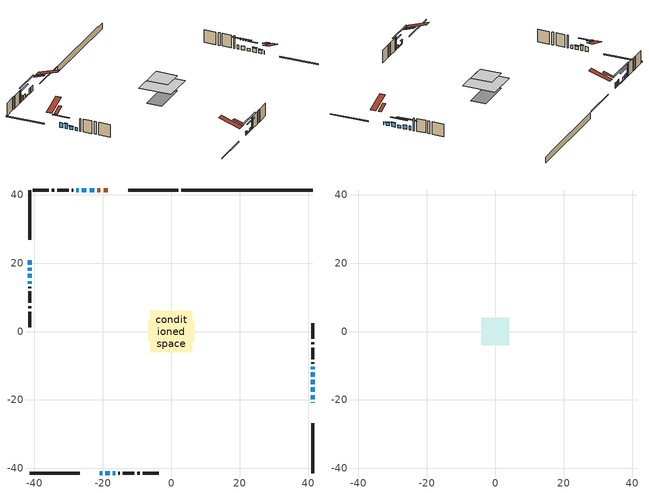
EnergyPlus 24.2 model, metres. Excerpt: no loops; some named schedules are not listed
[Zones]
conditioned space
 floor adiabatic (AdiabaticFloorConstruction): -6.11,-6.11 -6.11,6.11 6.11,6.11 6.11,-6.11 z3.05
 floor foundation (Slab1 construction): -6.68,-2.93 -6.68,2.93 6.68,2.93 6.68,-2.93 z-1.83
 wall outside (RimJoist1 construction): 2,41.34 -12.59,41.34 / -41.34,-41.34 -26.75,-41.34 / -41.34,41.34 -41.34,26.75 / 41.34,-41.34 41.34,-26.75 z0.61:0.91
 wall outside (AdiabaticWallConstruction 1): -18.51,41.34 -19.79,41.34 / -20.72,41.34 -21.61,41.34 z0.61:2.64
 wall outside (AdiabaticWallConstruction): 41.34,-20.82 41.34,-20.72 / 41.34,-19.8 41.34,-18.58 / -20.82,-41.34 -20.21,-41.34 / -41.34,16.88 -41.34,15.66 / -41.34,14.73 -41.34,13.98 / -17.03,-41.34 -16.42,-41.34 z0.61:1.83; -41.34,20.82 -41.34,19.5 / -41.34,18.57 -41.34,17.81 z0.61:2.44; 41.34,-17.65 41.34,-16.33 / 41.34,-13.2 41.34,-11.93 / -24.78,41.34 -26.11,41.34 z0.61:2.13; -22.53,41.34 -23.86,41.34 / -19.28,-41.34 -17.96,-41.34 z0.61:1.02; 41.34,-15.4 41.34,-14.12 z0.61:1.63; 41.34,-11 41.34,-10.33 / -27.04,41.34 -27.7,41.34 z0.61:2.14
 wall outside (Wall1 construction): -28.63,41.34 -29.01,41.34 / -15.49,-41.34 -15.11,-41.34 / -41.34,13.06 -41.34,12.68 / 41.34,-9.41 41.34,-9.03 z0.61:5.49
 wall outside (Wall2 construction): -29.94,41.34 -33.32,41.34 / -14.18,-41.34 -10.8,-41.34 / -41.34,11.75 -41.34,8.37 / 41.34,-8.1 41.34,-4.72 z0.61:5.49
 wall outside (Wall3 construction): -34.25,41.34 -34.92,41.34 / -9.88,-41.34 -9.2,-41.34 / -41.34,7.44 -41.34,6.77 / 41.34,-3.79 41.34,-3.12 z0.61:5.49
 wall outside (Wall4 construction): -35.85,41.34 -40.41,41.34 / -8.28,-41.34 -3.71,-41.34 / -41.34,5.84 -41.34,1.28 / 41.34,-2.19 41.34,2.37 z0.61:5.49
 wall foundation (FoundationWall1 construction): 2.93,41.34,-1.83 2.93,41.34,0.61 37.5,41.34,0.61 37.5,41.34,0.33 41.34,41.34,0.33 41.34,41.34,-1.83
 window (WindowConstruction 12): 41.34,-20.82 41.34,-20.73 z0.61:1.83
 window (WindowConstruction 6): -41.34,20.82 -41.34,19.5 z0.61:2.44
 window (WindowConstruction 7): -41.34,18.57 -41.34,17.81 z0.61:2.44
 window (WindowConstruction 8): 41.34,-19.8 41.34,-18.58 z0.61:1.83
 window (WindowConstruction 9): 41.34,-17.65 41.34,-16.33 z0.61:2.13
 window (WindowConstruction 10): -20.82,-41.34 -20.21,-41.34 z0.61:1.83
 window (WindowConstruction 11): -41.34,16.88 -41.34,15.66 z0.61:1.83
 window (WindowConstruction 14): -22.54,41.34 -23.86,41.34 z0.61:1.02
 window (WindowConstruction 15): -19.28,-41.34 -17.96,-41.34 z0.61:1.02
 window (WindowConstruction 13): -41.34,14.73 -41.34,13.99 z0.61:1.83
 window (WindowConstruction): 41.34,-15.4 41.34,-14.13 z0.61:1.62
 window (WindowConstruction 1): 41.34,-13.2 41.34,-11.93 z0.61:2.13
 window (WindowConstruction 2): 41.34,-11 41.34,-10.34 z0.61:2.13
 window (WindowConstruction 3): -24.78,41.34 -26.11,41.34 z0.61:2.13
 window (WindowConstruction 4): -27.04,41.34 -27.7,41.34 z0.61:2.13
 window (WindowConstruction 5): -17.03,-41.34 -16.42,-41.34 z0.61:1.83
 door (Door): -18.51,41.34 -19.79,41.34 z0.61:2.64
 door (Door 1): -20.72,41.34 -21.61,41.34 z0.61:2.64
 ceiling adiabatic (AdiabaticFloorConstruction): 6.11,-6.11 6.11,6.11 -6.11,6.11 -6.11,-6.11 z3.05
 roof outside (Roof2 construction): -17.58,41.34,5.49 -17.58,37.37,6.81 -16.54,37.37,6.81 -16.54,41.34,5.49; -21.75,-41.34,5.49 -21.75,-37.37,6.81 -22.8,-37.37,6.81 -22.8,-41.34,5.49; -41.34,21.75,5.49 -37.37,21.75,6.81 -37.37,22.8,6.81 -41.34,22.8,5.49; 41.34,-21.75,5.49 37.37,-21.75,6.81 37.37,-22.8,6.81 41.34,-22.8,5.49
attic - vented
 floor to conditioned space (Floor1 construction Reversed): -4.08,-4.08 -4.08,4.08 4.08,4.08 4.08,-4.08 z5.49
 roof outside (Roof1 construction): -15.61,41.34,5.49 -15.61,33.4,8.13 -13.52,33.4,8.13 -13.52,41.34,5.49; -23.72,-41.34,5.49 -23.72,-33.4,8.13 -25.82,-33.4,8.13 -25.82,-41.34,5.49; -41.34,23.72,5.49 -33.4,23.72,8.13 -33.4,25.82,8.13 -41.34,25.82,5.49; 41.34,-23.72,5.49 33.4,-23.72,8.13 33.4,-25.82,8.13 41.34,-25.82,5.49
shading: -41.34,16.86 -41.34,23.46 -41.75,23.46 -41.75,16.86 z5.08; -41.34,17.61 -41.34,18.77 -41.75,18.77 -41.75,17.61 z2.64; 41.34,-18.38 41.34,-20 41.75,-20 41.75,-18.38 z2.03; 41.34,-16.13 41.34,-17.85 41.75,-17.85 41.75,-16.13 z2.34; -20.01,-41.34 -21.02,-41.34 -21.02,-41.75 -20.01,-41.75 z2.03; -41.34,15.46 -41.34,17.08 -41.75,17.08 -41.75,15.46 z2.03; -28.94,41.34 -17.45,41.34 -17.45,41.75 -28.94,41.75 z6.1; -12.88,-41.34 -24.36,-41.34 -24.36,-41.75 -12.88,-41.75 z6.1; 41.34,-11.49 41.34,-18.04 41.75,-18.04 41.75,-11.49 z4.26; 41.34,-9.29 41.34,-15.84 41.75,-15.84 41.75,-9.29 z4.77; 41.34,-7.7 41.34,-13.64 41.75,-13.64 41.75,-7.7 z4.77; -28.75,41.34 -22.15,41.34 -22.15,41.75 -28.75,41.75 z4.77; -27.9,41.34 -26.84,41.34 -26.84,41.75 -27.9,41.75 z2.34; -13.78,-41.34 -19.67,-41.34 -19.67,-41.75 -13.78,-41.75 z4.47
[Building]
Building 1: Terrain=Suburbs
[Site:Location]
Edmonton Intl AP_AB: Latitude {deg}=53.31; Longitude {deg}=-113.58; Time Zone {hr}=-7; Elevation {m}=723; Keep Site Location Information=Yes
[Site:GroundTemperature:Shallow]
-1.56185, -3.61833, -3.78302, -2.80711, 1.11059, 5.01004, 8.39065, 10.5322, 10.7141, 8.97234, 5.67794, 1.89811
[Site:WaterMainsTemperature]
Calculation Method=Schedule; Temperature Schedule=mains temperature schedule
[Material] Roughness=Rough; Thermal Absorptance=0.9
Name | Thickness {m} | Conductivity {W/m-K} | Density {kg/m3} | Specific Heat {J/kg-K} | Solar Absorptance | Visible Absorptance
asphalt or fiberglass shingles | 0.00635 | 0.162714 | 1121.4 | 1465.45 | 0.4 | 0.4
ceiling loosefill ins | 0.338667 | 0.0480833 | 16.02 | 1046.75 | 0.7 | 0.7
ceiling stud and cavity | 0.1397 | 0.253472 | 65.682 | 1177.47 | 0.7 | 0.7
concrete 4.0 in. | 0.1016 | 1.803125 | 2242.8 | 837.4 | 0.7 | 0.7
concrete 8.0 in. | 0.2032 | 1.803125 | 2242.8 | 837.4 | 0.7 | 0.7
door material | 0.04445 | 0.053851 | 512.64 | 1214.23 | 0.7 | 0.7
exterior vertical ins | 0.07309 | 0.029427 | 32.04 | 1214.23 | 0.7 | 0.7
floor covering | 0.0127 | 0.0433444 | 54.468 | 1339.84 | 0.6 | 0.6
floor rigid ins; wall rigid ins 1 | 0.512978 | 0.029427 | 32.04 | 1214.23 | 0.7 | 0.7
floor stud and cavity | 0.1397 | 1.75129 | 37.0049 | 1207.88 | 0.7 | 0.7
furniture material conditioned space 1 | 0.1524 | 0.115458 | 640.8 | 1214.23 | 0.6 | 0.6
gypsum board | 0.0127 | 0.160291 | 801 | 837.4 | 0.6 | 0.6
gypsum board 1 | 0.0127 | 0.160291 | 801 | 837.4 | 0.7 | 0.7
osb sheathing 0.5 in. | 0.0127 | 0.115458 | 512.64 | 1214.23 | 0.7 | 0.7
osb sheathing 0.75 in. | 0.01905 | 0.115458 | 512.64 | 1214.23 | 0.7 | 0.7
osb sheathing 2.0 in. | 0.0508 | 0.115458 | 512.64 | 1214.23 | 0.7 | 0.7
rim joist rigid ins; roof rigid ins; wall rigid ins | 0.051816 | 0.029427 | 32.04 | 1214.23 | 0.7 | 0.7
rim joist stud and cavity | 0.0508 | 0.0413573 | 125.044 | 1163.47 | 0.6 | 0.6
roof stud and cavity | 0.2032 | 0.175438 | 78.34581 | 1123.46 | 0.7 | 0.7
wall stud and cavity | 0.1397 | 0.287465 | 139.0536 | 1170.24 | 0.7 | 0.7
wall stud and cavity 1 | 0.1397 | 0.219778 | 139.0536 | 1170.24 | 0.7 | 0.7
wall stud and cavity 2 | 0.1397 | 0.453384 | 139.0536 | 1170.24 | 0.7 | 0.7
wall stud and cavity 3 | 0.1397 | 0.217369 | 139.0536 | 1170.24 | 0.7 | 0.7
wall stud and cavity 4 | 0.0889 | 0.380278 | 52.3479 | 1209.89 | 0.7 | 0.7
wall stud and cavity 5 | 0.0889 | 0.391764 | 83.0341 | 1211.67 | 0.7 | 0.7
wood siding | 0.0254 | 0.102417 | 544.68 | 1172.36 | 0.4 | 0.4
wood siding 1; wood siding 2; wood siding 3 | 0.0254 | 0.102417 | 544.68 | 1172.36 | 0.7 | 0.7
[WindowMaterial:SimpleGlazingSystem]
Name | U-Factor {W/m2-K} | Solar Heat Gain Coefficient
WindowMaterial | 3.30232 | 0.66
WindowMaterial 1 | 3.30005 | 0.68
WindowMaterial 2 | 3.273367 | 0.55
WindowMaterial 3 | 3.267689 | 0.53
WindowMaterial 4 | 3.30687 | 0.64
WindowMaterial 5 | 3.304596 | 0.65
WindowMaterial 6 | 3.27507 | 0.6
WindowMaterial 7 | 3.276206 | 0.41
WindowMaterial 8 | 3.310274 | 0.62
WindowMaterial 9 | 5.54627 | 0.48
[Construction]
AdiabaticFloorConstruction: floor stud and cavity, floor rigid ins, osb sheathing 0.75 in., floor covering
AdiabaticWallConstruction: wood siding 2, wall rigid ins 1, wall stud and cavity 4, gypsum board
AdiabaticWallConstruction 1: wood siding 3, wall rigid ins 1, wall stud and cavity 4, gypsum board
Door; Door 1: door material
Floor1 construction Reversed: gypsum board, ceiling stud and cavity, ceiling loosefill ins
FoundationWall1 construction: concrete 8.0 in., gypsum board 1
furniture construction conditioned space 1: furniture material conditioned space 1
PartitionWallConstruction: gypsum board, wall stud and cavity 5, gypsum board
RimJoist1 construction: wood siding 1, rim joist rigid ins, osb sheathing 2.0 in., rim joist stud and cavity
Roof1 construction: asphalt or fiberglass shingles
Roof2 construction: asphalt or fiberglass shingles, roof rigid ins, osb sheathing 0.75 in., roof stud and cavity, gypsum board
Slab1 construction: concrete 4.0 in.
Wall1 construction: wood siding, wall rigid ins, osb sheathing 0.5 in., wall stud and cavity, gypsum board
Wall2 construction: wood siding, wall rigid ins, osb sheathing 0.5 in., wall stud and cavity 1, gypsum board
Wall3 construction: wood siding, wall rigid ins, osb sheathing 0.5 in., wall stud and cavity 2, gypsum board
Wall4 construction: wood siding, wall rigid ins, osb sheathing 0.5 in., wall stud and cavity 3, gypsum board
WindowConstruction: WindowMaterial
WindowConstruction 1: WindowMaterial 1
WindowConstruction 10; WindowConstruction 5: WindowMaterial 3
WindowConstruction 11; WindowConstruction 8: WindowMaterial 6
WindowConstruction 12: WindowMaterial 7
WindowConstruction 13: WindowMaterial 8
WindowConstruction 14; WindowConstruction 15: WindowMaterial 9
WindowConstruction 2; WindowConstruction 3; WindowConstruction 4; WindowConstruction 9: WindowMaterial 2
WindowConstruction 6: WindowMaterial 4
WindowConstruction 7: WindowMaterial 5
[Zone] Multiplier=1; Part of Total Floor Area=Yes
Name | Volume {m3}
attic - vented | 28.549
conditioned space | 595
[Space]
Name | Zone | Volume {m3}
attic - vented 1 | attic - vented | 28.549
conditioned space 1 | conditioned space | 595
[ZoneInfiltration:EffectiveLeakageArea]
infil attic - vented 1: Zone or Space=attic - vented 1; Schedule=Always On Discrete; Effective Air Leakage Area {cm2}=2311.3; Stack Coefficient=0.000184039; Wind Coefficient=9.1659e-06
[ZoneMixing]
whole house fan mix: Zone or Space=attic - vented; Schedule=Always On Continuous; Design Flow Rate Calculation Method=Flow/Zone; Design Flow Rate {m3/s}=0; Source Zone or Space=conditioned space
[SurfaceProperty:ExposedFoundationPerimeter]
Slab1: Exposed Perimeter Calculation Method=TotalExposedPerimeter; Total Exposed Perimeter {m}=38.404
[InternalMass] Zone or ZoneList=conditioned space; Space or SpaceList=conditioned space 1
Name | Construction | Surface Area {m2}
furniture mass conditioned space 1 | furniture construction conditioned space 1 | 90.888
partition wall mass | PartitionWallConstruction | 227.22
[Lights]
interior lighting: Zone or ZoneList or Space or SpaceList=conditioned space 1; Schedule=interior lighting schedule; Design Level Calculation Method=LightingLevel; Lighting Level {W}=343.2; Return Air Fraction=0; Fraction Radiant=0.6; Fraction Visible=0.2; Fraction Replaceable=1
[People]
occupants: Zone or ZoneList or Space or SpaceList=conditioned space 1; Number of People Schedule=occupants schedule; Number of People Calculation Method=People; Number of People=3; Fraction Radiant=0.314171; Sensible Heat Fraction=0.56303; Activity Level Schedule=occupants activity schedule; Carbon Dioxide Generation Rate {m3/s-W}=0; Enable ASHRAE 55 Comfort Warnings=No; Mean Radiant Temperature Calculation Type=EnclosureAveraged
[ElectricEquipment] Zone or ZoneList or Space or SpaceList=conditioned space 1; Design Level Calculation Method=EquipmentLevel
Name | Schedule | Design Level {W} | Fraction Latent | Fraction Radiant | Fraction Lost
clothes dryer | clothes dryer schedule | 140.772 | 0.015 | 0.081 | 0.85
clothes washer | clothes washer schedule | 32.1985 | 0.03 | 0.162 | 0.7
cooking range | cooking range schedule | 215.147 | 0.08 | 0.432 | 0.2
dishwasher | dishwasher schedule | 66.8632 | 0.3 | 0.18 | 0.4
fridge | fridge schedule | 72.9452 | 0 | 0.6 | 0
mech vent bath fan 0 | mech vent bath fan 0 schedule | 50.2 | 0 | 0 | 1
mech vent bath fan 1 | mech vent bath fan 1 schedule | 50.2 | 0 | 0 | 1
mech vent house fan | mech vent house fan schedule | 0 | 0 | 0 | 1
mech vent house fan cfis | mech vent house fan cfis schedule | 0 | 0 | 0 | 0
mech vent range fan 0 | mech vent range fan 0 schedule | 57 | 0 | 0 | 1
misc plug loads | misc plug loads schedule | 494.7 | 0.045 | 0.513 | 0.1
whole house fan | Always On Discrete | 0 | 0 | 0 | 1
[OtherEquipment] Zone or ZoneList or Space or SpaceList=conditioned space 1; Design Level Calculation Method=EquipmentLevel
Name | Fuel Type | Schedule | Design Level {W} | Fraction Latent | Fraction Radiant | Fraction Lost
clothes dryer 1 | Electricity | clothes dryer schedule | 0 | 0.015 | 0.081 | 0.85
cooking range 1 | Electricity | cooking range schedule | 0 | 0.08 | 0.432 | 0.2
general water use latent | None | general water use schedule | 62.594 | 1 | 0 | 0
general water use sensible | None | general water use schedule | -61.6891 | 0 | 0.6 | 0
mech vent house fan latent load | None | Always On Discrete | 0 | 1 | 0 | 0
mech vent house fan sensible load | None | Always On Discrete | 0 | 0 | 0 | 0
water heater energy adjustment1 | NaturalGas | Always On Discrete | 0.01 | 0 | 0 | 1
[ZoneInfiltration:DesignFlowRate] Zone or ZoneList or Space or SpaceList=conditioned space 1; Schedule=Always On Discrete; Design Flow Rate Calculation Method=Flow/Zone; Design Flow Rate {m3/s}=0
infil flow; natural vent flow; whole house fan flow
[Foundation:Kiva]
Foundation Kiva 1: Initial Indoor Air Temperature {C}=18; Wall Height Above Grade {m}=0.609996; Wall Depth Below Slab {m}=0.2032; Custom Block Material Name 1=exterior vertical ins; Custom Block Depth 1 {m}=2.43998; Custom Block X Position 1 {m}=0.2159; Custom Block Z Position 1 {m}=0
[Foundation:Kiva:Settings]
Soil Conductivity {W/m-K}=0.849921; Soil Density {kg/m3}=1842.3; Soil Specific Heat {J/kg-K}=418.7; Ground Solar Absorptivity=0.9; Ground Thermal Absorptivity=0.9; Ground Surface Roughness {m}=0.03; Far-Field Width {m}=40; Deep-Ground Boundary Condition=ZeroFlux; Deep-Ground Depth {m}=40; Minimum Cell Dimension {m}=0.2; Maximum Cell Growth Coefficient=3; Simulation Timestep=Timestep
[Exterior:Lights]
exterior lighting: Schedule=exterior lighting schedule; Design Level {W}=75.6
[Schedule:Constant]
Name | Hourly Value
Always On Continuous; mech vent house fan schedule; mech vent house fan cfis schedule; Always On Discrete | 1
occupants activity schedule | 117.228
fridge schedule | 0
[Schedule:Week:Daily]
interior lighting schedule Week Rule - Jan1-Jan27: interior lighting schedule day, interior lighting schedule day, interior lighting schedule day, interior lighting schedule day, interior lighting schedule day, interior lighting schedule day, interior lighting schedule day, interior lighting schedule default day, interior lighting schedule default day, interior lighting schedule default day, interior lighting schedule default day, interior lighting schedule default day
interior lighting schedule Week Rule - Jan28-Feb3: interior lighting schedule day, interior lighting schedule day, interior lighting schedule day, interior lighting schedule day, interior lighting schedule day 1, interior lighting schedule day 1, interior lighting schedule day 1, interior lighting schedule default day, interior lighting schedule default day, interior lighting schedule default day, interior lighting schedule default day, interior lighting schedule default day
interior lighting schedule Week Rule - Feb4-Feb24: interior lighting schedule day 1, interior lighting schedule day 1, interior lighting schedule day 1, interior lighting schedule day 1, interior lighting schedule day 1, interior lighting schedule day 1, interior lighting schedule day 1, interior lighting schedule default day, interior lighting schedule default day, interior lighting schedule default day, interior lighting schedule default day, interior lighting schedule default day
interior lighting schedule Week Rule - Feb25-Mar3: interior lighting schedule day 1, interior lighting schedule day 1, interior lighting schedule day 1, interior lighting schedule day 1, interior lighting schedule day 2, interior lighting schedule day 2, interior lighting schedule day 2, interior lighting schedule default day, interior lighting schedule default day, interior lighting schedule default day, interior lighting schedule default day, interior lighting schedule default day
interior lighting schedule Week Rule - Mar4-Mar31: interior lighting schedule day 2, interior lighting schedule day 2, interior lighting schedule day 2, interior lighting schedule day 2, interior lighting schedule day 2, interior lighting schedule day 2, interior lighting schedule day 2, interior lighting schedule default day, interior lighting schedule default day, interior lighting schedule default day, interior lighting schedule default day, interior lighting schedule default day
interior lighting schedule Week Rule - Apr1-Apr28: interior lighting schedule day 3, interior lighting schedule day 3, interior lighting schedule day 3, interior lighting schedule day 3, interior lighting schedule day 3, interior lighting schedule day 3, interior lighting schedule day 3, interior lighting schedule default day, interior lighting schedule default day, interior lighting schedule default day, interior lighting schedule default day, interior lighting schedule default day
interior lighting schedule Week Rule - Apr29-May5: interior lighting schedule day 3, interior lighting schedule day 3, interior lighting schedule day 4, interior lighting schedule day 4, interior lighting schedule day 4, interior lighting schedule day 4, interior lighting schedule day 4, interior lighting schedule default day, interior lighting schedule default day, interior lighting schedule default day, interior lighting schedule default day, interior lighting schedule default day
interior lighting schedule Week Rule - May6-May26: interior lighting schedule day 4, interior lighting schedule day 4, interior lighting schedule day 4, interior lighting schedule day 4, interior lighting schedule day 4, interior lighting schedule day 4, interior lighting schedule day 4, interior lighting schedule default day, interior lighting schedule default day, interior lighting schedule default day, interior lighting schedule default day, interior lighting schedule default day
interior lighting schedule Week Rule - May27-Jun2: interior lighting schedule day 4, interior lighting schedule day 4, interior lighting schedule day 4, interior lighting schedule day 4, interior lighting schedule day 4, interior lighting schedule day 5, interior lighting schedule day 5, interior lighting schedule default day, interior lighting schedule default day, interior lighting schedule default day, interior lighting schedule default day, interior lighting schedule default day
interior lighting schedule Week Rule - Jun3-Jun30: interior lighting schedule day 5, interior lighting schedule day 5, interior lighting schedule day 5, interior lighting schedule day 5, interior lighting schedule day 5, interior lighting schedule day 5, interior lighting schedule day 5, interior lighting schedule default day, interior lighting schedule default day, interior lighting schedule default day, interior lighting schedule default day, interior lighting schedule default day
interior lighting schedule Week Rule - Jul1-Jul28: interior lighting schedule day 6, interior lighting schedule day 6, interior lighting schedule day 6, interior lighting schedule day 6, interior lighting schedule day 6, interior lighting schedule day 6, interior lighting schedule day 6, interior lighting schedule default day, interior lighting schedule default day, interior lighting schedule default day, interior lighting schedule default day, interior lighting schedule default day
interior lighting schedule Week Rule - Jul29-Aug4: interior lighting schedule day 6, interior lighting schedule day 6, interior lighting schedule day 6, interior lighting schedule day 7, interior lighting schedule day 7, interior lighting schedule day 7, interior lighting schedule day 7, interior lighting schedule default day, interior lighting schedule default day, interior lighting schedule default day, interior lighting schedule default day, interior lighting schedule default day
interior lighting schedule Week Rule - Aug5-Aug25: interior lighting schedule day 7, interior lighting schedule day 7, interior lighting schedule day 7, interior lighting schedule day 7, interior lighting schedule day 7, interior lighting schedule day 7, interior lighting schedule day 7, interior lighting schedule default day, interior lighting schedule default day, interior lighting schedule default day, interior lighting schedule default day, interior lighting schedule default day
interior lighting schedule Week Rule - Aug26-Sep1: interior lighting schedule day 7, interior lighting schedule day 7, interior lighting schedule day 7, interior lighting schedule day 7, interior lighting schedule day 7, interior lighting schedule day 7, interior lighting schedule day 8, interior lighting schedule default day, interior lighting schedule default day, interior lighting schedule default day, interior lighting schedule default day, interior lighting schedule default day
interior lighting schedule Week Rule - Sep2-Sep29: interior lighting schedule day 8, interior lighting schedule day 8, interior lighting schedule day 8, interior lighting schedule day 8, interior lighting schedule day 8, interior lighting schedule day 8, interior lighting schedule day 8, interior lighting schedule default day, interior lighting schedule default day, interior lighting schedule default day, interior lighting schedule default day, interior lighting schedule default day
interior lighting schedule Week Rule - Sep30-Oct6: interior lighting schedule day 8, interior lighting schedule day 9, interior lighting schedule day 9, interior lighting schedule day 9, interior lighting schedule day 9, interior lighting schedule day 9, interior lighting schedule day 9, interior lighting schedule default day, interior lighting schedule default day, interior lighting schedule default day, interior lighting schedule default day, interior lighting schedule default day
interior lighting schedule Week Rule - Oct7-Oct27: interior lighting schedule day 9, interior lighting schedule day 9, interior lighting schedule day 9, interior lighting schedule day 9, interior lighting schedule day 9, interior lighting schedule day 9, interior lighting schedule day 9, interior lighting schedule default day, interior lighting schedule default day, interior lighting schedule default day, interior lighting schedule default day, interior lighting schedule default day
interior lighting schedule Week Rule - Oct28-Nov3: interior lighting schedule day 9, interior lighting schedule day 9, interior lighting schedule day 9, interior lighting schedule day 9, interior lighting schedule day 10, interior lighting schedule day 10, interior lighting schedule day 10, interior lighting schedule default day, interior lighting schedule default day, interior lighting schedule default day, interior lighting schedule default day, interior lighting schedule default day
interior lighting schedule Week Rule - Nov4-Nov24: interior lighting schedule day 10, interior lighting schedule day 10, interior lighting schedule day 10, interior lighting schedule day 10, interior lighting schedule day 10, interior lighting schedule day 10, interior lighting schedule day 10, interior lighting schedule default day, interior lighting schedule default day, interior lighting schedule default day, interior lighting schedule default day, interior lighting schedule default day
interior lighting schedule Week Rule - Nov25-Dec1: interior lighting schedule day 10, interior lighting schedule day 10, interior lighting schedule day 10, interior lighting schedule day 10, interior lighting schedule day 10, interior lighting schedule day 10, interior lighting schedule day 11, interior lighting schedule default day, interior lighting schedule default day, interior lighting schedule default day, interior lighting schedule default day, interior lighting schedule default day
interior lighting schedule Week Rule - Dec2-Dec31: interior lighting schedule day 11, interior lighting schedule day 11, interior lighting schedule day 11, interior lighting schedule day 11, interior lighting schedule day 11, interior lighting schedule day 11, interior lighting schedule day 11, interior lighting schedule default day, interior lighting schedule default day, interior lighting schedule default day, interior lighting schedule default day, interior lighting schedule default day
occupants schedule Week Rule - Jan1-Dec31: occupants schedule day, occupants schedule day, occupants schedule day, occupants schedule day, occupants schedule day, occupants schedule day, occupants schedule day, occupants schedule default day, occupants schedule default day, occupants schedule default day, occupants schedule default day, occupants schedule default day
clothes dryer schedule Week Rule - Jan1-Dec31: clothes dryer schedule day, clothes dryer schedule day, clothes dryer schedule day, clothes dryer schedule day, clothes dryer schedule day, clothes dryer schedule day, clothes dryer schedule day, clothes dryer schedule default day, clothes dryer schedule default day, clothes dryer schedule default day, clothes dryer schedule default day, clothes dryer schedule default day
clothes washer schedule Week Rule - Jan1-Dec31: clothes washer schedule day, clothes washer schedule day, clothes washer schedule day, clothes washer schedule day, clothes washer schedule day, clothes washer schedule day, clothes washer schedule day, clothes washer schedule default day, clothes washer schedule default day, clothes washer schedule default day, clothes washer schedule default day, clothes washer schedule default day
cooking range schedule Week Rule - Jan1-Dec31: cooking range schedule day, cooking range schedule day, cooking range schedule day, cooking range schedule day, cooking range schedule day, cooking range schedule day, cooking range schedule day, cooking range schedule default day, cooking range schedule default day, cooking range schedule default day, cooking range schedule default day, cooking range schedule default day
dishwasher schedule Week Rule - Jan1-Dec31: dishwasher schedule day, dishwasher schedule day, dishwasher schedule day, dishwasher schedule day, dishwasher schedule day, dishwasher schedule day, dishwasher schedule day, dishwasher schedule default day, dishwasher schedule default day, dishwasher schedule default day, dishwasher schedule default day, dishwasher schedule default day
mech vent bath fan 0 schedule Week Rule - Jan1-Dec31: mech vent bath fan 0 schedule day, mech vent bath fan 0 schedule day, mech vent bath fan 0 schedule day, mech vent bath fan 0 schedule day, mech vent bath fan 0 schedule day, mech vent bath fan 0 schedule day, mech vent bath fan 0 schedule day, mech vent bath fan 0 schedule default day, mech vent bath fan 0 schedule default day, mech vent bath fan 0 schedule default day, mech vent bath fan 0 schedule default day, mech vent bath fan 0 schedule default day
mech vent bath fan 1 schedule Week Rule - Jan1-Dec31: mech vent bath fan 1 schedule day, mech vent bath fan 1 schedule day, mech vent bath fan 1 schedule day, mech vent bath fan 1 schedule day, mech vent bath fan 1 schedule day, mech vent bath fan 1 schedule day, mech vent bath fan 1 schedule day, mech vent bath fan 1 schedule default day, mech vent bath fan 1 schedule default day, mech vent bath fan 1 schedule default day, mech vent bath fan 1 schedule default day, mech vent bath fan 1 schedule default day
mech vent range fan 0 schedule Week Rule - Jan1-Dec31: mech vent range fan 0 schedule day, mech vent range fan 0 schedule day, mech vent range fan 0 schedule day, mech vent range fan 0 schedule day, mech vent range fan 0 schedule day, mech vent range fan 0 schedule day, mech vent range fan 0 schedule day, mech vent range fan 0 schedule default day, mech vent range fan 0 schedule default day, mech vent range fan 0 schedule default day, mech vent range fan 0 schedule default day, mech vent range fan 0 schedule default day
misc plug loads schedule Week Rule - Jan1-Dec31: misc plug loads schedule day, misc plug loads schedule day, misc plug loads schedule day, misc plug loads schedule day, misc plug loads schedule day, misc plug loads schedule day, misc plug loads schedule day, misc plug loads schedule default day, misc plug loads schedule default day, misc plug loads schedule default day, misc plug loads schedule default day, misc plug loads schedule default day
general water use schedule Week Rule - Jan1-Dec31: general water use schedule day, general water use schedule day, general water use schedule day, general water use schedule day, general water use schedule day, general water use schedule day, general water use schedule day, general water use schedule default day, general water use schedule default day, general water use schedule default day, general water use schedule default day, general water use schedule default day
exterior lighting schedule Week Rule - Jan1-Jan27: exterior lighting schedule day, exterior lighting schedule day, exterior lighting schedule day, exterior lighting schedule day, exterior lighting schedule day, exterior lighting schedule day, exterior lighting schedule day, exterior lighting schedule default day, exterior lighting schedule default day, exterior lighting schedule default day, exterior lighting schedule default day, exterior lighting schedule default day
exterior lighting schedule Week Rule - Jan28-Feb3: exterior lighting schedule day, exterior lighting schedule day, exterior lighting schedule day, exterior lighting schedule day, exterior lighting schedule day 1, exterior lighting schedule day 1, exterior lighting schedule day 1, exterior lighting schedule default day, exterior lighting schedule default day, exterior lighting schedule default day, exterior lighting schedule default day, exterior lighting schedule default day
exterior lighting schedule Week Rule - Feb4-Feb24: exterior lighting schedule day 1, exterior lighting schedule day 1, exterior lighting schedule day 1, exterior lighting schedule day 1, exterior lighting schedule day 1, exterior lighting schedule day 1, exterior lighting schedule day 1, exterior lighting schedule default day, exterior lighting schedule default day, exterior lighting schedule default day, exterior lighting schedule default day, exterior lighting schedule default day
exterior lighting schedule Week Rule - Feb25-Mar3: exterior lighting schedule day 1, exterior lighting schedule day 1, exterior lighting schedule day 1, exterior lighting schedule day 1, exterior lighting schedule day 2, exterior lighting schedule day 2, exterior lighting schedule day 2, exterior lighting schedule default day, exterior lighting schedule default day, exterior lighting schedule default day, exterior lighting schedule default day, exterior lighting schedule default day
exterior lighting schedule Week Rule - Mar4-Mar31: exterior lighting schedule day 2, exterior lighting schedule day 2, exterior lighting schedule day 2, exterior lighting schedule day 2, exterior lighting schedule day 2, exterior lighting schedule day 2, exterior lighting schedule day 2, exterior lighting schedule default day, exterior lighting schedule default day, exterior lighting schedule default day, exterior lighting schedule default day, exterior lighting schedule default day
exterior lighting schedule Week Rule - Apr1-Apr28: exterior lighting schedule day 3, exterior lighting schedule day 3, exterior lighting schedule day 3, exterior lighting schedule day 3, exterior lighting schedule day 3, exterior lighting schedule day 3, exterior lighting schedule day 3, exterior lighting schedule default day, exterior lighting schedule default day, exterior lighting schedule default day, exterior lighting schedule default day, exterior lighting schedule default day
exterior lighting schedule Week Rule - Apr29-May5: exterior lighting schedule day 3, exterior lighting schedule day 3, exterior lighting schedule day 4, exterior lighting schedule day 4, exterior lighting schedule day 4, exterior lighting schedule day 4, exterior lighting schedule day 4, exterior lighting schedule default day, exterior lighting schedule default day, exterior lighting schedule default day, exterior lighting schedule default day, exterior lighting schedule default day
exterior lighting schedule Week Rule - May6-May26: exterior lighting schedule day 4, exterior lighting schedule day 4, exterior lighting schedule day 4, exterior lighting schedule day 4, exterior lighting schedule day 4, exterior lighting schedule day 4, exterior lighting schedule day 4, exterior lighting schedule default day, exterior lighting schedule default day, exterior lighting schedule default day, exterior lighting schedule default day, exterior lighting schedule default day
exterior lighting schedule Week Rule - May27-Jun2: exterior lighting schedule day 4, exterior lighting schedule day 4, exterior lighting schedule day 4, exterior lighting schedule day 4, exterior lighting schedule day 4, exterior lighting schedule day 5, exterior lighting schedule day 5, exterior lighting schedule default day, exterior lighting schedule default day, exterior lighting schedule default day, exterior lighting schedule default day, exterior lighting schedule default day
exterior lighting schedule Week Rule - Jun3-Jun30: exterior lighting schedule day 5, exterior lighting schedule day 5, exterior lighting schedule day 5, exterior lighting schedule day 5, exterior lighting schedule day 5, exterior lighting schedule day 5, exterior lighting schedule day 5, exterior lighting schedule default day, exterior lighting schedule default day, exterior lighting schedule default day, exterior lighting schedule default day, exterior lighting schedule default day
exterior lighting schedule Week Rule - Jul1-Jul28: exterior lighting schedule day 6, exterior lighting schedule day 6, exterior lighting schedule day 6, exterior lighting schedule day 6, exterior lighting schedule day 6, exterior lighting schedule day 6, exterior lighting schedule day 6, exterior lighting schedule default day, exterior lighting schedule default day, exterior lighting schedule default day, exterior lighting schedule default day, exterior lighting schedule default day
exterior lighting schedule Week Rule - Jul29-Aug4: exterior lighting schedule day 6, exterior lighting schedule day 6, exterior lighting schedule day 6, exterior lighting schedule day 7, exterior lighting schedule day 7, exterior lighting schedule day 7, exterior lighting schedule day 7, exterior lighting schedule default day, exterior lighting schedule default day, exterior lighting schedule default day, exterior lighting schedule default day, exterior lighting schedule default day
[Schedule:Year]
interior lighting schedule: interior lighting schedule Week Rule - Jan1-Jan27, 1, 1, 1, 27, interior lighting schedule Week Rule - Jan28-Feb3, 1, 28, 2, 3, interior lighting schedule Week Rule - Feb4-Feb24, 2, 4, 2, 24, interior lighting schedule Week Rule - Feb25-Mar3, 2, 25, 3, 3, interior lighting schedule Week Rule - Mar4-Mar31, 3, 4, 3, 31, interior lighting schedule Week Rule - Apr1-Apr28, 4, 1, 4, 28, interior lighting schedule Week Rule - Apr29-May5, 4, 29, 5, 5, interior lighting schedule Week Rule - May6-May26, 5, 6, 5, 26, interior lighting schedule Week Rule - May27-Jun2, 5, 27, 6, 2, interior lighting schedule Week Rule - Jun3-Jun30, 6, 3, 6, 30, interior lighting schedule Week Rule - Jul1-Jul28, 7, 1, 7, 28, interior lighting schedule Week Rule - Jul29-Aug4, 7, 29, 8, 4, interior lighting schedule Week Rule - Aug5-Aug25, 8, 5, 8, 25, interior lighting schedule Week Rule - Aug26-Sep1, 8, 26, 9, 1, interior lighting schedule Week Rule - Sep2-Sep29, 9, 2, 9, 29, interior lighting schedule Week Rule - Sep30-Oct6, 9, 30, 10, 6, interior lighting schedule Week Rule - Oct7-Oct27, 10, 7, 10, 27, interior lighting schedule Week Rule - Oct28-Nov3, 10, 28, 11, 3, interior lighting schedule Week Rule - Nov4-Nov24, 11, 4, 11, 24, interior lighting schedule Week Rule - Nov25-Dec1, 11, 25, 12, 1, interior lighting schedule Week Rule - Dec2-Dec31, 12, 2, 12, 31
occupants schedule: occupants schedule Week Rule - Jan1-Dec31, 1, 1, 12, 31
clothes dryer schedule: clothes dryer schedule Week Rule - Jan1-Dec31, 1, 1, 12, 31
clothes washer schedule: clothes washer schedule Week Rule - Jan1-Dec31, 1, 1, 12, 31
cooking range schedule: cooking range schedule Week Rule - Jan1-Dec31, 1, 1, 12, 31
dishwasher schedule: dishwasher schedule Week Rule - Jan1-Dec31, 1, 1, 12, 31
mech vent bath fan 0 schedule: mech vent bath fan 0 schedule Week Rule - Jan1-Dec31, 1, 1, 12, 31
mech vent bath fan 1 schedule: mech vent bath fan 1 schedule Week Rule - Jan1-Dec31, 1, 1, 12, 31
mech vent range fan 0 schedule: mech vent range fan 0 schedule Week Rule - Jan1-Dec31, 1, 1, 12, 31
misc plug loads schedule: misc plug loads schedule Week Rule - Jan1-Dec31, 1, 1, 12, 31
general water use schedule: general water use schedule Week Rule - Jan1-Dec31, 1, 1, 12, 31
exterior lighting schedule: exterior lighting schedule Week Rule - Jan1-Jan27, 1, 1, 1, 27, exterior lighting schedule Week Rule - Jan28-Feb3, 1, 28, 2, 3, exterior lighting schedule Week Rule - Feb4-Feb24, 2, 4, 2, 24, exterior lighting schedule Week Rule - Feb25-Mar3, 2, 25, 3, 3, exterior lighting schedule Week Rule - Mar4-Mar31, 3, 4, 3, 31, exterior lighting schedule Week Rule - Apr1-Apr28, 4, 1, 4, 28, exterior lighting schedule Week Rule - Apr29-May5, 4, 29, 5, 5, exterior lighting schedule Week Rule - May6-May26, 5, 6, 5, 26, exterior lighting schedule Week Rule - May27-Jun2, 5, 27, 6, 2, exterior lighting schedule Week Rule - Jun3-Jun30, 6, 3, 6, 30, exterior lighting schedule Week Rule - Jul1-Jul28, 7, 1, 7, 28, exterior lighting schedule Week Rule - Jul29-Aug4, 7, 29, 8, 4, exterior lighting schedule Week Rule - Aug5-Aug25, 8, 5, 8, 25, exterior lighting schedule Week Rule - Aug26-Sep1, 8, 26, 9, 1, exterior lighting schedule Week Rule - Sep2-Sep29, 9, 2, 9, 29, exterior lighting schedule Week Rule - Sep30-Oct6, 9, 30, 10, 6, exterior lighting schedule Week Rule - Oct7-Oct27, 10, 7, 10, 27, exterior lighting schedule Week Rule - Oct28-Nov3, 10, 28, 11, 3, exterior lighting schedule Week Rule - Nov4-Nov24, 11, 4, 11, 24, exterior lighting schedule Week Rule - Nov25-Dec1, 11, 25, 12, 1, exterior lighting schedule Week Rule - Dec2-Dec31, 12, 2, 12, 31
[Schedule:Compact]
mains temperature schedule: Through: 01/01, For: AllDays, Until: 24:00, 3.97167, Through: 01/02, For: AllDays, Until: 24:00, 3.90778, Through: 01/03, For: AllDays, Until: 24:00, 3.84556, Through: 01/04, For: AllDays, Until: 24:00, 3.78389, Through: 01/05, For: AllDays, Until: 24:00, 3.72278, Through: 01/06, For: AllDays, Until: 24:00, 3.66278, Through: 01/07, For: AllDays, Until: 24:00, 3.60389, Through: 01/08, For: AllDays, Until: 24:00, 3.54556, Through: 01/09, For: AllDays, Until: 24:00, 3.48833, Through: 01/10, For: AllDays, Until: 24:00, 3.43167, Through: 01/11, For: AllDays, Until: 24:00, 3.37611, Through: 01/12, For: AllDays, Until: 24:00, 3.32167, Through: 01/13, For: AllDays, Until: 24:00, 3.26833, Through: 01/14, For: AllDays, Until: 24:00, 3.21556, Through: 01/15, For: AllDays, Until: 24:00, 3.16444, Through: 01/16, For: AllDays, Until: 24:00, 3.11389, Through: 01/17, For: AllDays, Until: 24:00, 3.06444, Through: 01/18, For: AllDays, Until: 24:00, 3.01611, Through: 01/19, For: AllDays, Until: 24:00, 2.96889, Through: 01/20, For: AllDays, Until: 24:00, 2.92278, Through: 01/21, For: AllDays, Until: 24:00, 2.87722, Through: 01/22, For: AllDays, Until: 24:00, 2.83333, Through: 01/23, For: AllDays, Until: 24:00, 2.79056, Through: 01/24, For: AllDays, Until: 24:00, 2.74889, Through: 01/25, For: AllDays, Until: 24:00, 2.70833, Through: 01/26, For: AllDays, Until: 24:00, 2.66889, Through: 01/27, For: AllDays, Until: 24:00, 2.63056, Through: 01/28, For: AllDays, Until: 24:00, 2.59333, Through: 01/29, For: AllDays, Until: 24:00, 2.55778, Through: 01/30, For: AllDays, Until: 24:00, 2.52278, Through: 01/31, For: AllDays, Until: 24:00, 2.48944, Through: 02/01, For: AllDays, Until: 24:00, 2.45722, Through: 02/02, For: AllDays, Until: 24:00, 2.42611, Through: 02/03, For: AllDays, Until: 24:00, 2.39667, Through: 02/04, For: AllDays, Until: 24:00, 2.36833, Through: 02/05, For: AllDays, Until: 24:00, 2.34111, Through: 02/06, For: AllDays, Until: 24:00, 2.315, Through: 02/07, For: AllDays, Until: 24:00, 2.29056, Through: 02/08, For: AllDays, Until: 24:00, 2.26722, Through: 02/09, For: AllDays, Until: 24:00, 2.245, Through: 02/10, For: AllDays, Until: 24:00, 2.22444, Through: 02/11, For: AllDays, Until: 24:00, 2.20444, Through: 02/12, For: AllDays, Until: 24:00, 2.18667, Through: 02/13, For: AllDays, Until: 24:00, 2.17, Through: 02/14, For: AllDays, Until: 24:00, 2.15444, Through: 02/15, For: AllDays, Until: 24:00, 2.14, Through: 02/16, For: AllDays, Until: 24:00, 2.12722, Through: 02/17, For: AllDays, Until: 24:00, 2.11556, Through: 02/18, For: AllDays, Until: 24:00, 2.10556, Through: 02/19, For: AllDays, Until: 24:00, 2.09667, Through: 02/20, For: AllDays, Until: 24:00, 2.08889, Through: 02/21, For: AllDays, Until: 24:00, 2.08278, Through: 02/22, For: AllDays, Until: 24:00, 2.07833, Through: 02/23, For: AllDays, Until: 24:00, 2.07444, Through: 02/24, For: AllDays, Until: 24:00, 2.07278, Through: 02/25, For: AllDays, Until: 24:00, 2.07167, Through: 02/26, For: AllDays, Until: 24:00, 2.07222, Through: 02/27, For: AllDays, Until: 24:00, 2.07444, Through: 02/28, For: AllDays, Until: 24:00, 2.07778, Through: 03/01, For: AllDays, Until: 24:00, 2.08222, Through: 03/02, For: AllDays, Until: 24:00, 2.08833, Through: 03/03, For: AllDays, Until: 24:00, 2.09556, Through: 03/04, For: AllDays, Until: 24:00, 2.10444, Through: 03/05, For: AllDays, Until: 24:00, 2.11444, Through: 03/06, For: AllDays, Until: 24:00, 2.12556, Through: 03/07, For: AllDays, Until: 24:00, 2.13833, Through: 03/08, For: AllDays, Until: 24:00, 2.15278, Through: 03/09, For: AllDays, Until: 24:00, 2.16778, Through: 03/10, For: AllDays, Until: 24:00, 2.18444, Through: 03/11, For: AllDays, Until: 24:00, 2.20278, Through: 03/12, For: AllDays, Until: 24:00, 2.22167, Through: 03/13, For: AllDays, Until: 24:00, 2.24278, Through: 03/14, For: AllDays, Until: 24:00, 2.26444, Through: 03/15, For: AllDays, Until: 24:00, 2.28778, Through: 03/16, For: AllDays, Until: 24:00, 2.31222, Through: 03/17, For: AllDays, Until: 24:00, 2.33778, Through: 03/18, For: AllDays, Until: 24:00, 2.365, Through: 03/19, For: AllDays, Until: 24:00, 2.39333, Through: 03/20, For: AllDays, Until: 24:00, 2.42278, Through: 03/21, For: AllDays, Until: 24:00, 2.45389, Through: 03/22, For: AllDays, Until: 24:00, 2.48611, Through: 03/23, For: AllDays, Until: 24:00, 2.51889, Through: 03/24, For: AllDays, Until: 24:00, 2.55389, Through: 03/25, For: AllDays, Until: 24:00, 2.58944, Through: 03/26, For: AllDays, Until: 24:00, 2.62611, Through: 03/27, For: AllDays, Until: 24:00, 2.66444, Through: 03/28, For: AllDays, Until: 24:00, 2.70389, Through: 03/29, For: AllDays, Until: 24:00, 2.74389, Through: 03/30, For: AllDays, Until: 24:00, 2.78556, Through: 03/31, For: AllDays, Until: 24:00, 2.82833, Through: 04/01, For: AllDays, Until: 24:00, 2.87222, Through: 04/02, For: AllDays, Until: 24:00, 2.91722, Through: 04/03, For: AllDays, Until: 24:00, 2.96333, Through: 04/04, For: AllDays, Until: 24:00, 3.01056, Through: 04/05, For: AllDays, Until: 24:00, 3.05889, Through: 04/06, For: AllDays, Until: 24:00, 3.10833, Through: 04/07, For: AllDays, Until: 24:00, 3.15833, Through: 04/08, For: AllDays, Until: 24:00, 3.21, Through: 04/09, For: AllDays, Until: 24:00, 3.26222, Through: 04/10, For: AllDays, Until: 24:00, 3.31556, Through: 04/11, For: AllDays, Until: 24:00, 3.37, Through: 04/12, For: AllDays, Until: 24:00, 3.42556, Through: 04/13, For: AllDays, Until: 24:00, 3.48167, Through: 04/14, For: AllDays, Until: 24:00, 3.53889, Through: 04/15, For: AllDays, Until: 24:00, 3.59722, Through: 04/16, For: AllDays, Until: 24:00, 3.65611, Through: 04/17, For: AllDays, Until: 24:00, 3.71611, Through: 04/18, For: AllDays, Until: 24:00, 3.77667, Through: 04/19, For: AllDays, Until: 24:00, 3.83833, Through: 04/20, For: AllDays, Until: 24:00, 3.90111, Through: 04/21, For: AllDays, Until: 24:00, 3.96444, Through: 04/22, For: AllDays, Until: 24:00, 4.02833, Through: 04/23, For: AllDays, Until: 24:00, 4.09333, Through: 04/24, For: AllDays, Until: 24:00, 4.15889, Through: 04/25, For: AllDays, Until: 24:00, 4.225, Through: 04/26, For: AllDays, Until: 24:00, 4.29222, Through: 04/27, For: AllDays, Until: 24:00, 4.36, Through: 04/28, For: AllDays, Until: 24:00, 4.42833, Through: 04/29, For: AllDays, Until: 24:00, 4.49722, Through: 04/30, For: AllDays, Until: 24:00, 4.56667, Through: 05/01, For: AllDays, Until: 24:00, 4.63722, Through: 05/02, For: AllDays, Until: 24:00, 4.70833, Through: 05/03, For: AllDays, Until: 24:00, 4.77944, Through: 05/04, For: AllDays, Until: 24:00, 4.85167, Through: 05/05, For: AllDays, Until: 24:00, 4.92389, Through: 05/06, For: AllDays, Until: 24:00, 4.99722, Through: 05/07, For: AllDays, Until: 24:00, 5.07056, Through: 05/08, For: AllDays, Until: 24:00, 5.145, Through: 05/09, For: AllDays, Until: 24:00, 5.21944, Through: 05/10, For: AllDays, Until: 24:00, 5.29389, Through: 05/11, For: AllDays, Until: 24:00, 5.36944, Through: 05/12, For: AllDays, Until: 24:00, 5.445, Through: 05/13, For: AllDays, Until: 24:00, 5.52111, Through: 05/14, For: AllDays, Until: 24:00, 5.59722, Through: 05/15, For: AllDays, Until: 24:00, 5.67389, Through: 05/16, For: AllDays, Until: 24:00, 5.75056, Through: 05/17, For: AllDays, Until: 24:00, 5.82778, Through: 05/18, For: AllDays, Until: 24:00, 5.90556, Through: 05/19, For: AllDays, Until: 24:00, 5.98278, Through: 05/20, For: AllDays, Until: 24:00, 6.06056, Through: 05/21, For: AllDays, Until: 24:00, 6.13889, Through: 05/22, For: AllDays, Until: 24:00, 6.21667, Through: 05/23, For: AllDays, Until: 24:00, 6.295, Through: 05/24, For: AllDays, Until: 24:00, 6.37333, Through: 05/25, For: AllDays, Until: 24:00, 6.45222, Through: 05/26, For: AllDays, Until: 24:00, 6.53056, Through: 05/27, For: AllDays, Until: 24:00, 6.60889, Through: 05/28, For: AllDays, Until: 24:00, 6.68778, Through: 05/29, For: AllDays, Until: 24:00, 6.76611, Through: 05/30, For: AllDays, Until: 24:00, 6.84444, Through: 05/31, For: AllDays, Until: 24:00, 6.92278, Through: 06/01, For: AllDays, Until: 24:00, 7.00111, Through: 06/02, For: AllDays, Until: 24:00, 7.07944, Through: 06/03, For: AllDays, Until: 24:00, 7.15778, Through: 06/04, For: AllDays, Until: 24:00, 7.23556, Through: 06/05, For: AllDays, Until: 24:00, 7.31333, Through: 06/06, For: AllDays, Until: 24:00, 7.39056, Through: 06/07, For: AllDays, Until: 24:00, 7.46833, Through: 06/08, For: AllDays, Until: 24:00, 7.545, Through: 06/09, For: AllDays, Until: 24:00, 7.62222, Through: 06/10, For: AllDays, Until: 24:00, 7.69833, Through: 06/11, For: AllDays, Until: 24:00, 7.775, Through: 06/12, For: AllDays, Until: 24:00, 7.85056, Through: 06/13, For: AllDays, Until: 24:00, 7.92611, Through: 06/14, For: AllDays, Until: 24:00, 8.00111, Through: 06/15, For: AllDays, Until: 24:00, 8.07611, Through: 06/16, For: AllDays, Until: 24:00, 8.15056, Through: 06/17, For: AllDays, Until: 24:00, 8.22389, Through: 06/18, For: AllDays, Until: 24:00, 8.29778, Through: 06/19, For: AllDays, Until: 24:00, 8.37056, Through: 06/20, For: AllDays, Until: 24:00, 8.44278, Through: 06/21, For: AllDays, Until: 24:00, 8.51444, Through: 06/22, For: AllDays, Until: 24:00, 8.58611, Through: 06/23, For: AllDays, Until: 24:00, 8.65667, Through: 06/24, For: AllDays, Until: 24:00, 8.72667, Through: 06/25, For: AllDays, Until: 24:00, 8.79611, Through: 06/26, For: AllDays, Until: 24:00, 8.865, Through: 06/27, For: AllDays, Until: 24:00, 8.93333, Through: 06/28, For: AllDays, Until: 24:00, 9.00056, Through: 06/29, For: AllDays, Until: 24:00, 9.06778, Through: 06/30, For: AllDays, Until: 24:00, 9.13333, Through: 07/01, For: AllDays, Until: 24:00, 9.19889, Through: 07/02, For: AllDays, Until: 24:00, 9.26333, Through: 07/03, For: AllDays, Until: 24:00, 9.32722, Through: 07/04, For: AllDays, Until: 24:00, 9.39056, Through: 07/05, For: AllDays, Until: 24:00, 9.45278, Through: 07/06, For: AllDays, Until: 24:00, 9.51389, Through: 07/07, For: AllDays, Until: 24:00, 9.57444, Through: 07/08, For: AllDays, Until: 24:00, 9.63389, Through: 07/09, For: AllDays, Until: 24:00, 9.69278, Through: 07/10, For: AllDays, Until: 24:00, 9.75056, Through: 07/11, For: AllDays, Until: 24:00, 9.80778, Through: 07/12, For: AllDays, Until: 24:00, 9.86333, Through: 07/13, For: AllDays, Until: 24:00, 9.91833, Through: 07/14, For: AllDays, Until: 24:00, 9.97278, Through: 07/15, For: AllDays, Until: 24:00, 10.0256, Through: 07/16, For: AllDays, Until: 24:00, 10.0778, Through: 07/17, For: AllDays, Until: 24:00, 10.1289, Through: 07/18, For: AllDays, Until: 24:00, 10.1789, Through: 07/19, For: AllDays, Until: 24:00, 10.2278, Through: 07/20, For: AllDays, Until: 24:00, 10.2756, Through: 07/21, For: AllDays, Until: 24:00, 10.3222, Through: 07/22, For: AllDays, Until: 24:00, 10.3683, Through: 07/23, For: AllDays, Until: 24:00, 10.4128, Through: 07/24, For: AllDays, Until: 24:00, 10.4561, Through: 07/25, For: AllDays, Until: 24:00, 10.4989, Through: 07/26, For: AllDays, Until: 24:00, 10.54, Through: 07/27, For: AllDays, Until: 24:00, 10.58, Through: 07/28, For: AllDays, Until: 24:00, 10.6189, Through: 07/29, For: AllDays, Until: 24:00, 10.6567, Through: 07/30, For: AllDays, Until: 24:00, 10.6928, Through: 07/31, For: AllDays, Until: 24:00, 10.7283, Through: 08/01, For: AllDays, Until: 24:00, 10.7622, Through: 08/02, For: AllDays, Until: 24:00, 10.7956, Through: 08/03, For: AllDays, Until: 24:00, 10.8272, Through: 08/04, For: AllDays, Until: 24:00, 10.8572, Through: 08/05, For: AllDays, Until: 24:00, 10.8867, Through: 08/06, For: AllDays, Until: 24:00, 10.9144, Through: 08/07, For: AllDays, Until: 24:00, 10.9411, Through: 08/08, For: AllDays, Until: 24:00, 10.9667, Through: 08/09, For: AllDays, Until: 24:00, 10.9906, Through: 08/10, For: AllDays, Until: 24:00, 11.0133, Through: 08/11, For: AllDays, Until: 24:00, 11.035, Through: 08/12, For: AllDays, Until: 24:00, 11.055, Through: 08/13, For: AllDays, Until: 24:00, 11.0739, Through: 08/14, For: AllDays, Until: 24:00, 11.0917, Through: 08/15, For: AllDays, Until: 24:00, 11.1078, Through: 08/16, For: AllDays, Until: 24:00, 11.1228, Through: 08/17, For: AllDays, Until: 24:00, 11.1361, Through: 08/18, For: AllDays, Until: 24:00, 11.1483, Through: 08/19, For: AllDays, Until: 24:00, 11.1594, Through: 08/20, For: AllDays, Until: 24:00, 11.1689, Through: 08/21, For: AllDays, Until: 24:00, 11.1772, Through: 08/22, For: AllDays, Until: 24:00, 11.1844, Through: 08/23, For: AllDays, Until: 24:00, 11.19, Through: 08/24, For: AllDays, Until: 24:00, 11.1939, Through: 08/25, For: AllDays, Until: 24:00, 11.1967, Through: 08/26, For: AllDays, Until: 24:00, 11.1983, Through: 08/27, For: AllDays, Until: 24:00, 11.1983, Through: 08/28, For: AllDays, Until: 24:00, 11.1972, Through: 08/29, For: AllDays, Until: 24:00, 11.195, Through: 08/30, For: AllDays, Until: 24:00, 11.1911, Through: 08/31, For: AllDays, Until: 24:00, 11.1856, Through: 09/01, For: AllDays, Until: 24:00, 11.1789, Through: 09/02, For: AllDays, Until: 24:00, 11.1711, Through: 09/03, For: AllDays, Until: 24:00, 11.1617, Through: 09/04, For: AllDays, Until: 24:00, 11.1511, Through: 09/05, For: AllDays, Until: 24:00, 11.1394, Through: 09/06, For: AllDays, Until: 24:00, 11.1261, Through: 09/07, For: AllDays, Until: 24:00, 11.1111, Through: 09/08, For: AllDays, Until: 24:00, 11.0956, Through: 09/09, For: AllDays, Until: 24:00, 11.0778, Through: 09/10, For: AllDays, Until: 24:00, 11.0594, Through: 09/11, For: AllDays, Until: 24:00, 11.0394, Through: 09/12, For: AllDays, Until: 24:00, 11.0183, Through: 09/13, For: AllDays, Until: 24:00, 10.9961, Through: 09/14, For: AllDays, Until: 24:00, 10.9722, Through: 09/15, For: AllDays, Until: 24:00, 10.9472, Through: 09/16, For: AllDays, Until: 24:00, 10.9206, Through: 09/17, For: AllDays, Until: 24:00, 10.8928, Through: 09/18, For: AllDays, Until: 24:00, 10.8639, Through: 09/19, For: AllDays, Until: 24:00, 10.8339, Through: 09/20, For: AllDays, Until: 24:00, 10.8028, Through: 09/21, For: AllDays, Until: 24:00, 10.77, Through: 09/22, For: AllDays, Until: 24:00, 10.7361, Through: 09/23, For: AllDays, Until: 24:00, 10.7011, Through: 09/24, For: AllDays, Until: 24:00, 10.665, Through: 09/25, For: AllDays, Until: 24:00, 10.6272, Through: 09/26, For: AllDays, Until: 24:00, 10.5889, Through: 09/27, For: AllDays, Until: 24:00, 10.5489, Through: 09/28, For: AllDays, Until: 24:00, 10.5078, Through: 09/29, For: AllDays, Until: 24:00, 10.4661, Through: 09/30, For: AllDays, Until: 24:00, 10.4228, Through: 10/01, For: AllDays, Until: 24:00, 10.3783, Through: 10/02, For: AllDays, Until: 24:00, 10.3328, Through: 10/03, For: AllDays, Until: 24:00, 10.2861, Through: 10/04, For: AllDays, Until: 24:00, 10.2383, Through: 10/05, For: AllDays, Until: 24:00, 10.19, Through: 10/06, For: AllDays, Until: 24:00, 10.14, Through: 10/07, For: AllDays, Until: 24:00, 10.0894, Through: 10/08, For: AllDays, Until: 24:00, 10.0372, Through: 10/09, For: AllDays, Until: 24:00, 9.98444, Through: 10/10, For: AllDays, Until: 24:00, 9.93056, Through: 10/11, For: AllDays, Until: 24:00, 9.87611, Through: 10/12, For: AllDays, Until: 24:00, 9.82, Through: 10/13, For: AllDays, Until: 24:00, 9.76333, Through: 10/14, For: AllDays, Until: 24:00, 9.70611, Through: 10/15, For: AllDays, Until: 24:00, 9.64722, Through: 10/16, For: AllDays, Until: 24:00, 9.58778, Through: 10/17, For: AllDays, Until: 24:00, 9.52778, Through: 10/18, For: AllDays, Until: 24:00, 9.46667, Through: 10/19, For: AllDays, Until: 24:00, 9.40444, Through: 10/20, For: AllDays, Until: 24:00, 9.34167, Through: 10/21, For: AllDays, Until: 24:00, 9.27778, Through: 10/22, For: AllDays, Until: 24:00, 9.21333, Through: 10/23, For: AllDays, Until: 24:00, 9.14833, Through: 10/24, For: AllDays, Until: 24:00, 9.08222, Through: 10/25, For: AllDays, Until: 24:00, 9.01556, Through: 10/26, For: AllDays, Until: 24:00, 8.94833, Through: 10/27, For: AllDays, Until: 24:00, 8.88056, Through: 10/28, For: AllDays, Until: 24:00, 8.81167, Through: 10/29, For: AllDays, Until: 24:00, 8.74222, Through: 10/30, For: AllDays, Until: 24:00, 8.67222, Through: 10/31, For: AllDays, Until: 24:00, 8.60167, Through: 11/01, For: AllDays, Until: 24:00, 8.53056, Through: 11/02, For: AllDays, Until: 24:00, 8.45889, Through: 11/03, For: AllDays, Until: 24:00, 8.38667, Through: 11/04, For: AllDays, Until: 24:00, 8.31389, Through: 11/05, For: AllDays, Until: 24:00, 8.24056, Through: 11/06, For: AllDays, Until: 24:00, 8.16667, Through: 11/07, For: AllDays, Until: 24:00, 8.09278, Through: 11/08, For: AllDays, Until: 24:00, 8.01833, Through: 11/09, For: AllDays, Until: 24:00, 7.94278, Through: 11/10, For: AllDays, Until: 24:00, 7.86778, Through: 11/11, For: AllDays, Until: 24:00, 7.79167, Through: 11/12, For: AllDays, Until: 24:00, 7.71556, Through: 11/13, For: AllDays, Until: 24:00, 7.63944, Through: 11/14, For: AllDays, Until: 24:00, 7.56222, Through: 11/15, For: AllDays, Until: 24:00, 7.48556, Through: 11/16, For: AllDays, Until: 24:00, 7.40833, Through: 11/17, For: AllDays, Until: 24:00, 7.33056, Through: 11/18, For: AllDays, Until: 24:00, 7.25278, Through: 11/19, For: AllDays, Until: 24:00, 7.175, Through: 11/20, For: AllDays, Until: 24:00, 7.09722, Through: 11/21, For: AllDays, Until: 24:00, 7.01889, Through: 11/22, For: AllDays, Until: 24:00, 6.94056, Through: 11/23, For: AllDays, Until: 24:00, 6.86222, Through: 11/24, For: AllDays, Until: 24:00, 6.78389, Through: 11/25, For: AllDays, Until: 24:00, 6.705, Through: 11/26, For: AllDays, Until: 24:00, 6.62667, Through: 11/27, For: AllDays, Until: 24:00, 6.54833, Through: 11/28, For: AllDays, Until: 24:00, 6.46944, Through: 11/29, For: AllDays, Until: 24:00, 6.39111, Through: 11/30, For: AllDays, Until: 24:00, 6.31278, Through: 12/01, For: AllDays, Until: 24:00, 6.23444, Through: 12/02, For: AllDays, Until: 24:00, 6.15611, Through: 12/03, For: AllDays, Until: 24:00, 6.07833, Through: 12/04, For: AllDays, Until: 24:00, 6.00056, Through: 12/05, For: AllDays, Until: 24:00, 5.92278, Through: 12/06, For: AllDays, Until: 24:00, 5.84556, Through: 12/07, For: AllDays, Until: 24:00, 5.76833, Through: 12/08, For: AllDays, Until: 24:00, 5.69111, Through: 12/09, For: AllDays, Until: 24:00, 5.61444, Through: 12/10, For: AllDays, Until: 24:00, 5.53778, Through: 12/11, For: AllDays, Until: 24:00, 5.46222, Through: 12/12, For: AllDays, Until: 24:00, 5.38611, Through: 12/13, For: AllDays, Until: 24:00, 5.31111, Through: 12/14, For: AllDays, Until: 24:00, 5.23611, Through: 12/15, For: AllDays, Until: 24:00, 5.16167, Through: 12/16, For: AllDays, Until: 24:00, 5.08722, Through: 12/17, For: AllDays, Until: 24:00, 5.01389, Through: 12/18, For: AllDays, Until: 24:00, 4.94056, Through: 12/19, For: AllDays, Until: 24:00, 4.86778, Through: 12/20, For: AllDays, Until: 24:00, 4.79556, Through: 12/21, For: AllDays, Until: 24:00, 4.72389, Through: 12/22, For: AllDays, Until: 24:00, 4.65333, Through: 12/23, For: AllDays, Until: 24:00, 4.58278, Through: 12/24, For: AllDays, Until: 24:00, 4.51278, Through: 12/25, For: AllDays, Until: 24:00, 4.44389, Through: 12/26, For: AllDays, Until: 24:00, 4.375, Through: 12/27, For: AllDays, Until: 24:00, 4.30722, Through: 12/28, For: AllDays, Until: 24:00, 4.24, Through: 12/29, For: AllDays, Until: 24:00, 4.17333, Through: 12/30, For: AllDays, Until: 24:00, 4.10778, Through: 12/31, For: AllDays, Until: 24:00, 4.04278
